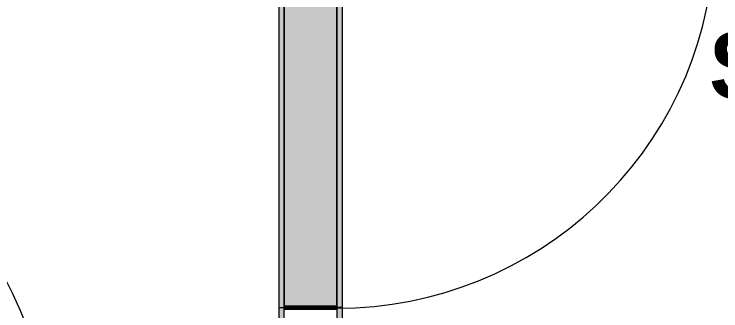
# Model space of a CAD drawing. Header units: inches. Extents: x -4110 to -1807, y 9775 to 11251.
# Drawn here: x -2673.8 to -2610.1, y 10490.2 to 10517 of the extents above; entities that cross this region are included whole.
import ezdxf

# ---------------------------------------------------------------- set-up
doc = ezdxf.new("R2010")
doc.units = ezdxf.units.IN
doc.header["$MEASUREMENT"] = 0
for name, color, linetype, lineweight in [('0-1', 7, 'Continuous', 5), ('0-2', 7, 'Continuous', 9), ('A-AREA-IDEN', 2, 'Continuous', 9), ('A-DOOR', 31, 'Continuous', 18), ('A-DOOR-3', 7, 'Continuous', 9), ('A-DOOR-4', 50, 'Continuous', 30), ('A-DOOR-7', 31, 'Continuous', 30), ('A-DOOR-8', 31, 'Continuous', 9), ('A-DOOR-FRAM-1', 31, 'Continuous', 18), ('A-DOOR-FRAM-2', 7, 'Continuous', 9), ('A-DOOR-FRAM-4', 31, 'Continuous', 30), ('A-WALL-1', 8, 'Continuous', 5), ('A-WALL-5', 250, 'Continuous', 60), ('A-WALL-6', 10, 'Continuous', 18)]:
    doc.layers.add(name, color=color, linetype=linetype, lineweight=lineweight)
doc.styles.add('Century Gothic_B', font='GOTHICB.TTF', dxfattribs={"height": 6})

# ---------------------------------------------------------------- blocks, each defined once
blk = doc.blocks.new('SWING - SINGLE - FLUSH - SWING - FLUSH - 2-10 x 6-8 - PRIVACY-3983846-ENLARGED RCP - 1ST FLOOR PLAN - WEST')
at = {"layer": 'A-DOOR-FRAM-1'}
for points in [[(-20, 2.375), (-17, 2.375), (-17, 2.875), (-20, 2.875)], [(-17, 2.375), (17, 2.375), (17, 2.875), (-17, 2.875)], [(17, 2.375), (20, 2.375), (20, 2.875), (17, 2.875)], [(-20, -2.875), (-17, -2.875), (-17, -2.375), (-20, -2.375)], [(-17, -2.375), (-17, -2.875), (17, -2.875), (17, -2.375), (-16.456, -2.375)], [(17, -2.875), (20, -2.875), (20, -2.375), (17, -2.375)]]:
    blk.add_hatch(color=256, dxfattribs=at).paths.add_polyline_path(points, flags=0)
at = {"layer": 'A-DOOR-3'}
blk.add_arc((17, -2.375), 34.067, 180, 266.63431, dxfattribs=at)
at = {"layer": 'A-DOOR-4'}
for p, q in [((15, -2.375), (15, -36.383)), ((17, -2.375), (15, -2.375)), ((17, -2.375), (17, -36.383)), ((17, -36.383), (15, -36.383))]:
    blk.add_line(p, q, dxfattribs=at)
at = {"layer": 'A-DOOR-FRAM-2'}
for p, q in [((-17, 2.875), (-20, 2.875)), ((-20, 2.875), (-20, 2.375)), ((17, 2.875), (-17, 2.875)), ((-17, 2.875), (-17, 2.375)), ((20, 2.875), (17, 2.875)), ((17, 2.875), (17, 2.375)), ((20, 2.875), (20, 2.375)), ((-20, 2.375), (-17, 2.375)), ((-17, 2.375), (17, 2.375)), ((17, 2.375), (20, 2.375)), ((-17, -2.375), (-20, -2.375)), ((-20, -2.875), (-20, -2.375)), ((17, -2.375), (-17, -2.375)), ((-17, -2.875), (-17, -2.375)), ((20, -2.375), (17, -2.375)), ((17, -2.875), (17, -2.375)), ((20, -2.875), (20, -2.375)), ((-20, -2.875), (-17, -2.875)), ((-17, -2.875), (17, -2.875)), ((17, -2.875), (20, -2.875))]:
    blk.add_line(p, q, dxfattribs=at)
blk = doc.blocks.new('CTR - 1st Phase - Unit Layouts_rvt-1-ENLARGED RCP - 1ST FLOOR PLAN - WEST')
at = {"layer": 'A-WALL-1'}
blk.add_hatch(color=256, dxfattribs=at).paths.add_polyline_path([(-2649.499, 10490.539), (-2644.749, 10490.539), (-2644.749, 10524.539), (-2649.499, 10524.539), (-2649.499, 10496.4)], flags=0)
at = {"layer": 'A-WALL-5'}
blk.add_line((-2649.499, 10490.539), (-2644.749, 10490.539), dxfattribs=at)
at = {"layer": 'A-WALL-6'}
for p, q in [((-2649.499, 10524.539), (-2649.499, 10490.539)), ((-2644.749, 10490.539), (-2644.749, 10524.539))]:
    blk.add_line(p, q, dxfattribs=at)
at = {"layer": '0-2', "rotation": 89.99999999996838}
blk.add_blockref('SWING - SINGLE - FLUSH - SWING - FLUSH - 2-10 x 6-8 - PRIVACY-3983846-ENLARGED RCP - 1ST FLOOR PLAN - WEST', (-2647.124, 10507.539), dxfattribs=at)
blk = doc.blocks.new('HOLLOW METAL - UNIT DOOR-2191977-ENLARGED RCP - 1ST FLOOR PLAN - WEST')
at = {"layer": 'A-DOOR-7'}
for p, q in [((16.25, -3.875), (18, -3.875)), ((16.25, -39.875), (16.25, -3.875)), ((18, -3.875), (18, -39.875)), ((18, -39.875), (16.25, -39.875))]:
    blk.add_line(p, q, dxfattribs=at)
at = {"layer": 'A-DOOR-8'}
blk.add_arc((18, -3.875), 36, 180, 270, dxfattribs=at)
at = {"layer": 'A-DOOR-FRAM-4'}
for p, q in [((-20, 4.125), (-18, 4.125)), ((-20, -3.875), (-20, 4.125)), ((-18, 4.125), (-18, 2.1875)), ((18, 4.125), (20, 4.125)), ((18, 2.1875), (18, 4.125)), ((20, 4.125), (20, -3.875)), ((-18, 2.1875), (-17.375, 2.1875)), ((-17.375, 2.1875), (-17.375, -1.9375)), ((17.375, 2.1875), (18, 2.1875)), ((17.375, -1.9375), (17.375, 2.1875)), ((-18, -1.9375), (-18, -3.875)), ((-17.375, -1.9375), (-18, -1.9375)), ((18, -1.9375), (17.375, -1.9375)), ((18, -3.875), (18, -1.9375)), ((-18, -3.875), (-20, -3.875)), ((20, -3.875), (18, -3.875))]:
    blk.add_line(p, q, dxfattribs=at)

msp = doc.modelspace()

# ---------------------------------------------------------------- block references
at = {"layer": '0-1'}
msp.add_blockref('CTR - 1st Phase - Unit Layouts_rvt-1-ENLARGED RCP - 1ST FLOOR PLAN - WEST', (0, 0), dxfattribs=at)
at = {"layer": 'A-DOOR', "rotation": 180}
msp.add_blockref('HOLLOW METAL - UNIT DOOR-2191977-ENLARGED RCP - 1ST FLOOR PLAN - WEST', (-2688.411, 10472.289), dxfattribs=at)

# ---------------------------------------------------------------- texts
at = {"layer": 'A-AREA-IDEN', "insert": (-2611.205, 10515.392), "char_height": 6, "width": 51.712, "attachment_point": 1, "style": 'Century Gothic_B'}
msp.add_mtext('ST - BATH -', dxfattribs=at)

doc.saveas('drawing.dxf')
